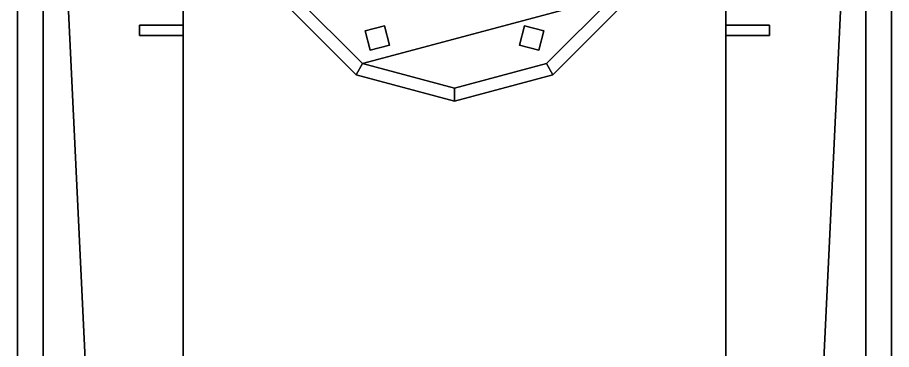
# Model space of a CAD drawing. Extents: x -3.4 to 3.4, y -22.9 to 23.6.
# Drawn here: x -3.4 to 3.4, y 16.04 to 18.62 of the extents above; entities that cross this region are included whole.
import ezdxf

# ---------------------------------------------------------------- set-up
doc = ezdxf.new("R2010")
doc.units = 0
doc.layers.get('0').update_dxf_attribs({"linetype": 'CONTINUOUS'})
doc.layers.add('SUPERSTRUCTURE', color=3, linetype='CONTINUOUS')

msp = doc.modelspace()

# ---------------------------------------------------------------- linework, layer by layer
for points in [[(-3.2, 22.79, 1.36), (-3.2, 10.5, 0.58), (-3.4, 10.5, 0.58), (-3.4, 22.79, 1.36)], [(-3.4, 22.79, 1.56), (-3.4, 10.5, 0.78), (-3.2, 10.5, 0.78), (-3.2, 22.79, 1.56)], [(-3.4, 22.79, 1.36), (-3.4, 10.5, 0.58), (-3.4, 10.5, 0.78), (-3.4, 22.79, 1.56)], [(-3.2, 22.79), (-3.2, 10.5), (-3.2, 10.5, 0.58), (-3.2, 22.79, 1.36)], [(-3.2, 22.79, 1.6), (-3.2, 10.5, 0.82), (-2.11, 10.5, 0.82), (-2.11, 22.79, 1.6)], [(3.2, 22.79), (2.7, 12.33, -1.51), (-2.7, 12.33, -1.51), (-3.2, 22.79)], [(-3.2, 10.5, -1.26), (-3.2, 10.5), (-3.2, 22.79)], [(-3.2, 22.79), (-2.7, 12.33, -1.51), (-3.2, 10.5, -1.26)], [(-3.2, 22.79, 1.56), (-3.2, 10.5, 0.78), (-3.2, 10.5, 0.82), (-3.2, 22.79, 1.6)], [(2.11, 22.79, 1.6), (2.11, 10.5, 0.82), (3.2, 10.5, 0.82), (3.2, 22.79, 1.6)], [(3.2, 22.79), (3.2, 10.5, -1.26), (2.7, 12.33, -1.51), (3.2, 22.79)], [(3.2, 10.5, 0.58), (3.2, 10.5), (3.2, 22.79), (3.2, 22.79, 1.36)], [(3.4, 22.79, 1.36), (3.4, 10.5, 0.58), (3.2, 10.5, 0.58), (3.2, 22.79, 1.36)], [(3.2, 22.79, 1.56), (3.2, 10.5, 0.78), (3.4, 10.5, 0.78), (3.4, 22.79, 1.56)], [(3.2, 22.79), (3.2, 10.5), (3.2, 10.5, -1.26), (3.2, 22.79)], [(3.2, 22.79, 1.6), (3.2, 10.5, 0.82), (3.2, 10.5, 0.78), (3.2, 22.79, 1.56)], [(3.4, 10.5, 0.78), (3.4, 10.5, 0.58), (3.4, 22.79, 1.36), (3.4, 22.79, 1.56)]]:
    msp.add_3dface(points)
at = {"layer": 'SUPERSTRUCTURE'}
for points in [[(2.11, 14.95, 2.13), (2.11, 22.79, 1.8), (-2.11, 22.79, 1.8), (-2.11, 14.95, 2.13)], [(-2.11, 14.95, 2.13), (-2.11, 22.79, 1.6), (-2.11, 10.5, 0.82), (-2.11, 10.5, 2.13)], [(-2.11, 14.95, 2.13), (-2.11, 22.79, 1.8), (-2.11, 22.79, 1.6)], [(2.11, 10.5, 0.82), (2.11, 22.79, 1.6), (2.11, 14.95, 2.13), (2.11, 10.5, 2.13)], [(2.11, 22.79, 1.6), (2.11, 22.79, 1.6), (2.11, 22.79, 1.8), (2.11, 14.95, 2.13)], [(-0.715, 18.2616, 2.47), (1.2384, 18.785, 2.47), (1.43, 19.5, 2.47), (-1.2384, 18.785, 2.47)], [(-1.325, 18.735, 3.41), (-0.765, 18.175, 3.41), (-0.715, 18.2616, 3.41), (-1.2384, 18.785, 3.41)], [(-0.715, 18.2616, 2.41), (-1.2384, 18.785, 2.41), (-1.2384, 18.785, 3.41), (-0.715, 18.2616, 3.41)], [(0, 18.07, 2.47), (0.715, 18.2616, 2.47), (1.2384, 18.785, 2.47), (-0.715, 18.2616, 2.47)], [(1.2384, 18.785, 2.41), (0.715, 18.2616, 2.41), (0.715, 18.2616, 3.41), (1.2384, 18.785, 3.41)], [(0.765, 18.175, 3.41), (1.325, 18.735, 3.41), (1.2384, 18.785, 3.41), (0.715, 18.2616, 3.41)], [(-1.325, 18.735, 2.41), (-0.765, 18.175, 2.41), (-0.765, 18.175, 3.41), (-1.325, 18.735, 3.41)], [(0.765, 18.175, 2.41), (1.325, 18.735, 2.41), (1.325, 18.735, 3.41), (0.765, 18.175, 3.41)], [(-2.11, 18.48, 1.97), (-2.11, 18.56, 1.97), (-2.45, 18.56, 1.35), (-2.45, 18.48, 1.35)], [(-2.11, 18.56, 1.97), (-2.11, 18.56, 1.3315), (-2.45, 18.56, 1.3315), (-2.45, 18.56, 1.35)], [(-2.45, 18.56, 1.35), (-2.45, 18.56, 1.3315), (-2.45, 18.48, 1.3265), (-2.45, 18.48, 1.35)], [(-0.545, 18.556, 1.97), (-0.6953, 18.5158, 1.98), (-0.6953, 18.5158, 2.41), (-0.545, 18.556, 2.41)], [(-0.6953, 18.5158, 1.98), (-0.655, 18.3655, 1.98), (-0.655, 18.3655, 2.41), (-0.6953, 18.5158, 2.41)], [(-0.5047, 18.4058, 1.98), (-0.545, 18.556, 1.97), (-0.545, 18.556, 2.41), (-0.5047, 18.4058, 2.41)], [(0.545, 18.556, 1.97), (0.5047, 18.4058, 1.98), (0.5047, 18.4058, 2.41), (0.545, 18.556, 2.41)], [(0.6953, 18.5158, 1.98), (0.545, 18.556, 1.97), (0.545, 18.556, 2.41), (0.6953, 18.5158, 2.41)], [(0.655, 18.3655, 1.98), (0.6953, 18.5158, 1.98), (0.6953, 18.5158, 2.41), (0.655, 18.3655, 2.41)], [(2.11, 18.56, 1.97), (2.11, 18.48, 1.97), (2.45, 18.48, 1.35), (2.45, 18.56, 1.35)], [(2.45, 18.56, 1.35), (2.45, 18.56, 1.3315), (2.11, 18.56, 1.3315), (2.11, 18.56, 1.97)], [(2.45, 18.48, 1.35), (2.45, 18.48, 1.3265), (2.45, 18.56, 1.3315), (2.45, 18.56, 1.35)], [(-2.45, 18.48, 1.35), (-2.45, 18.48, 1.3265), (-2.11, 18.48, 1.3265), (-2.11, 18.48, 1.97)], [(2.11, 18.48, 1.97), (2.11, 18.48, 1.3265), (2.45, 18.48, 1.3265), (2.45, 18.48, 1.35)], [(-0.655, 18.3655, 1.98), (-0.5047, 18.4058, 1.98), (-0.5047, 18.4058, 2.41), (-0.655, 18.3655, 2.41)], [(0.5047, 18.4058, 1.98), (0.655, 18.3655, 1.98), (0.655, 18.3655, 2.41), (0.5047, 18.4058, 2.41)], [(-0.765, 18.175, 3.41), (0, 17.97, 3.41), (0, 18.07, 3.41), (-0.715, 18.2616, 3.41)], [(0, 18.07, 2.41), (-0.715, 18.2616, 2.41), (-0.715, 18.2616, 3.41), (0, 18.07, 3.41)], [(0.715, 18.2616, 2.41), (0, 18.07, 2.41), (0, 18.07, 3.41), (0.715, 18.2616, 3.41)], [(0, 17.97, 3.41), (0.765, 18.175, 3.41), (0.715, 18.2616, 3.41), (0, 18.07, 3.41)], [(-0.765, 18.175, 2.41), (0, 17.97, 2.41), (0, 17.97, 3.41), (-0.765, 18.175, 3.41)], [(0, 17.97, 2.41), (0.765, 18.175, 2.41), (0.765, 18.175, 3.41), (0, 17.97, 3.41)]]:
    msp.add_3dface(points, dxfattribs=at)

doc.saveas('drawing.dxf')
